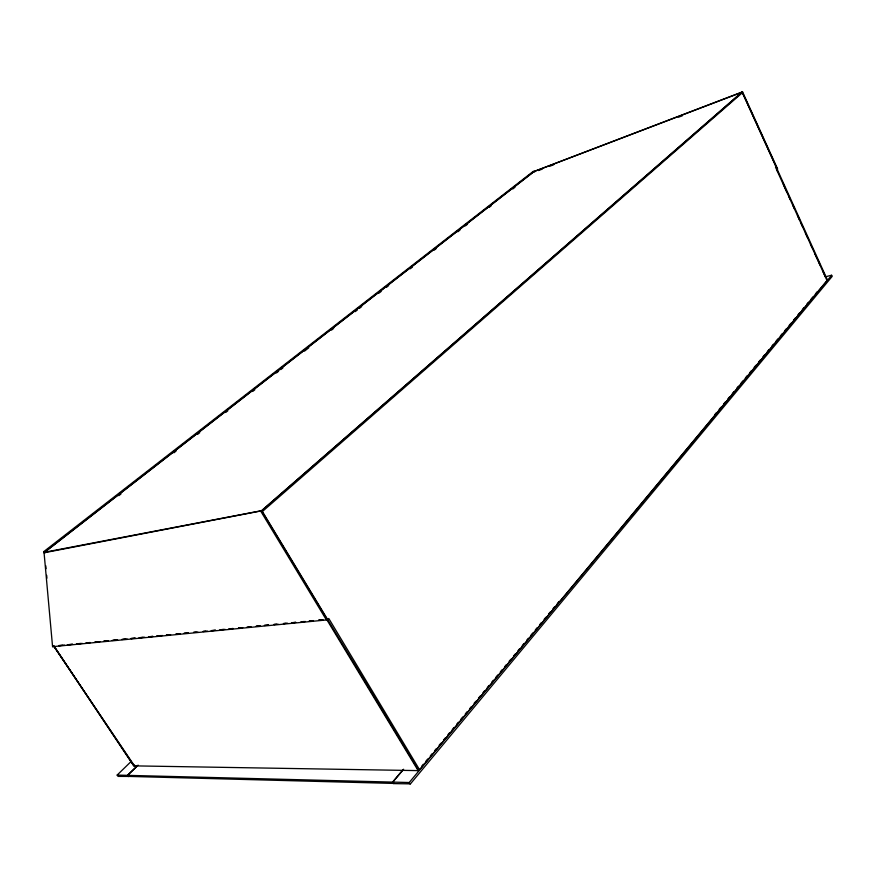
<?xml version="1.0" encoding="UTF-8"?>
<svg xmlns="http://www.w3.org/2000/svg" width="876" height="876" viewBox="0 0 876 876"><rect width="100%" height="100%" fill="white"/><g stroke="black" fill="none" stroke-linecap="round" stroke-linejoin="round"><path stroke-width="1.31" d="M45.092 552.767L44.851 552L534.119 171.499L533.473 171.203L43.953 551.464L52.571 646.696L53.217 646.017M825.345 276.838L831.488 275.239L832.2 276.367L410.45 783.867L393.861 783.615L393.05 781.797L403.639 769.248M826.769 280.583L827.371 279.707M534.119 171.499L742.147 92.177L827.491 280.046L418.881 770.552L261.825 510.631L44.643 552.241M534.371 171.368L742.53 91.849L777.658 169.024L777.275 169.528M262.242 511.639L742.421 92.67M419.495 769.665L328.796 618.511L327.12 619.343M393.806 783.429L128.312 776.399L127.852 775.118L138.134 765.142M128.575 776.432L118.085 776.399L117.132 775.085L131.039 761.572M261.212 510.982L741.665 92.319M134.729 765.46L134.357 765.657A1.369 0.712 -81 0 1 133.721 765.646L53.962 645.908M53.754 645.984L133.798 765.865L418.389 770.617M392.93 782.104L409.223 782.52L831.696 275.25M127.721 775.359L392.59 782.093L402.807 769.949M776.629 170.327L777.505 170.01M261.825 510.631L742.53 91.849M117.198 775.085L127.491 775.348L137.51 765.58M421.608 766.347L423.349 764.244M425.977 761.091L427.729 758.988M430.357 755.846L432.109 753.743M434.737 750.59L436.478 748.498M439.106 745.345L440.858 743.242M443.486 740.089L445.238 737.997M447.855 734.844L449.607 732.741M452.235 729.598L453.987 727.496M456.615 724.342L458.367 722.24M460.984 719.097L462.736 716.995M465.364 713.841L467.116 711.75M469.744 708.596L471.496 706.494M474.113 703.34L475.865 701.249M478.493 698.095L480.245 695.993M482.873 692.85L484.614 690.748M487.242 687.594L488.994 685.492M491.622 682.349L493.374 680.247M496.002 677.093L497.743 675.002M500.371 671.848L502.123 669.746M504.751 666.603L506.503 664.501M509.12 661.347L510.872 659.245M513.5 656.102L515.252 654M517.88 650.846L519.632 648.744M522.249 645.601L524.001 643.499M526.629 640.345L528.381 638.254M531.009 635.1L532.761 632.998M535.378 629.855L537.13 627.753M539.758 624.599L541.51 622.497M544.138 619.354L545.879 617.252M548.507 614.098L550.259 612.006M552.887 608.853L554.639 606.75M557.267 603.597L559.008 601.505M714.805 414.611L716.557 412.508M719.174 409.366L720.926 407.263M723.554 404.11L725.306 402.018M727.934 398.865L729.686 396.762M732.303 393.609L734.055 391.517M736.683 388.364L738.435 386.261M741.063 383.119L742.804 381.016M745.432 377.863L747.184 375.76M749.812 372.618L751.564 370.515M754.192 367.362L755.933 365.27M758.561 362.116L760.313 360.014M762.941 356.86L764.693 354.769M767.31 351.615L769.062 349.513M771.69 346.37L773.442 344.268M776.07 341.114L777.822 339.012M780.439 335.869L782.191 333.767M784.819 330.613L786.571 328.522M789.199 325.368L790.951 323.266M793.568 320.123L795.32 318.021M797.948 314.867L799.7 312.765M802.328 309.622L804.069 307.52M806.697 304.366L808.449 302.264M811.077 299.121L812.829 297.019M815.457 293.865L817.198 291.774M43.899 552.811L261.617 510.817L327.033 619.233L326.233 619.978L52.571 646.696M533.977 171.488L44.534 552.23M326.113 618.533L418.104 770.541M133.853 765.624L134.4 765.087M118.797 495.674L120.954 493.987M173.853 452.815L176.01 451.129M197.604 434.321L199.761 432.645M225.679 412.476L227.837 410.789M252.66 391.462L254.828 389.776M276.411 372.968L278.579 371.293M280.736 369.606L282.893 367.931M304.487 351.123L308.801 347.761M331.467 330.11L333.636 328.434M355.218 311.626L357.386 309.94M359.543 308.264L361.7 306.578M378.969 293.131L381.137 291.456M386.535 287.251L388.692 285.576M410.286 268.768L412.443 267.081M434.036 250.273L436.193 248.598M457.787 231.79L459.944 230.103M465.342 225.899L467.499 224.223M489.093 207.415L491.25 205.729M512.843 188.92L515 187.245M417.994 770.65L418.936 770.332M53.764 646.225L134.357 765.657M538.455 170.557L542.277 169.101M549.92 166.188L553.741 164.732M678.626 117.165L682.459 115.709M777.395 169.451L742.235 92.1M534.623 172.014L534.218 171.466M58.78 645.601L62.864 645.207M68.306 644.67L72.39 644.265M76.475 643.86L80.559 643.466M86.001 642.929L90.086 642.524M95.539 641.988L98.254 641.725M103.697 641.188L107.781 640.794M113.234 640.257L117.318 639.852M122.76 639.316L125.487 639.053M130.929 638.516L135.013 638.111M139.098 637.717L143.182 637.312M148.624 636.775L152.709 636.381M156.793 635.976L160.877 635.571M166.32 635.034L170.404 634.64M175.846 634.104L178.573 633.841M184.015 633.304L188.099 632.899M193.541 632.362L196.268 632.1M203.079 631.432L205.794 631.158M211.236 630.621L215.321 630.227M220.774 629.691L223.489 629.428M228.943 628.891L233.027 628.486M238.469 627.95L241.185 627.687M247.996 627.019L250.722 626.745M256.164 626.22L258.891 625.946M264.333 625.409L268.417 625.015M273.859 624.478L276.586 624.205M283.386 623.537L286.113 623.274M291.555 622.737L295.639 622.332M301.081 621.807L303.808 621.533M309.25 620.996L313.334 620.602M318.787 620.066L321.503 619.792M59.108 645.656L64.55 645.119M67.277 644.856L72.719 644.32M76.803 643.926L82.245 643.389M86.319 642.984L90.403 642.59M94.488 642.185L99.93 641.648M104.003 641.254L108.087 640.849M112.172 640.444L117.614 639.918M121.687 639.513L127.129 638.976M131.214 638.582L135.298 638.177M139.383 637.772L144.825 637.235M148.898 636.841L152.982 636.436M157.067 636.042L162.509 635.505M166.582 635.1L170.667 634.706M176.109 634.169L180.193 633.764M184.267 633.37L188.351 632.965M193.793 632.428L197.877 632.034M203.32 631.497L207.404 631.092M211.477 630.698L215.562 630.293M219.646 629.888L225.088 629.362M229.162 628.957L233.246 628.552M238.688 628.026L242.772 627.621M246.846 627.216L250.93 626.822M256.372 626.285L260.457 625.88M264.541 625.486L268.614 625.081M274.057 624.544L278.141 624.15M283.583 623.613L287.667 623.208M291.741 622.814L295.825 622.409M301.267 621.872L305.352 621.478M309.425 621.073L313.509 620.679M318.952 620.142L323.036 619.737M44.523 552.066L43.855 551.617M128.312 776.574L127.491 775.348M393.51 783.604L392.59 782.093M410.154 784.042L409.223 782.52M326.376 619.89L260.906 511.431M776.881 170.294L826.977 280.451M775.457 167.02L777.154 170.754M783.363 184.409L786.747 191.855M789.002 196.815L790.141 199.301M792.955 205.51L794.652 209.233M797.478 215.441L799.733 220.402M800.861 222.887L802.558 226.61M805.372 232.819L807.639 237.779M810.453 243.988L812.151 247.711M814.976 253.92L817.231 258.891M818.359 261.376L820.056 265.099M822.871 271.297L825.137 276.269M45.793 565.808L46.045 568.688M46.669 575.313L46.932 578.182"/></g></svg>
